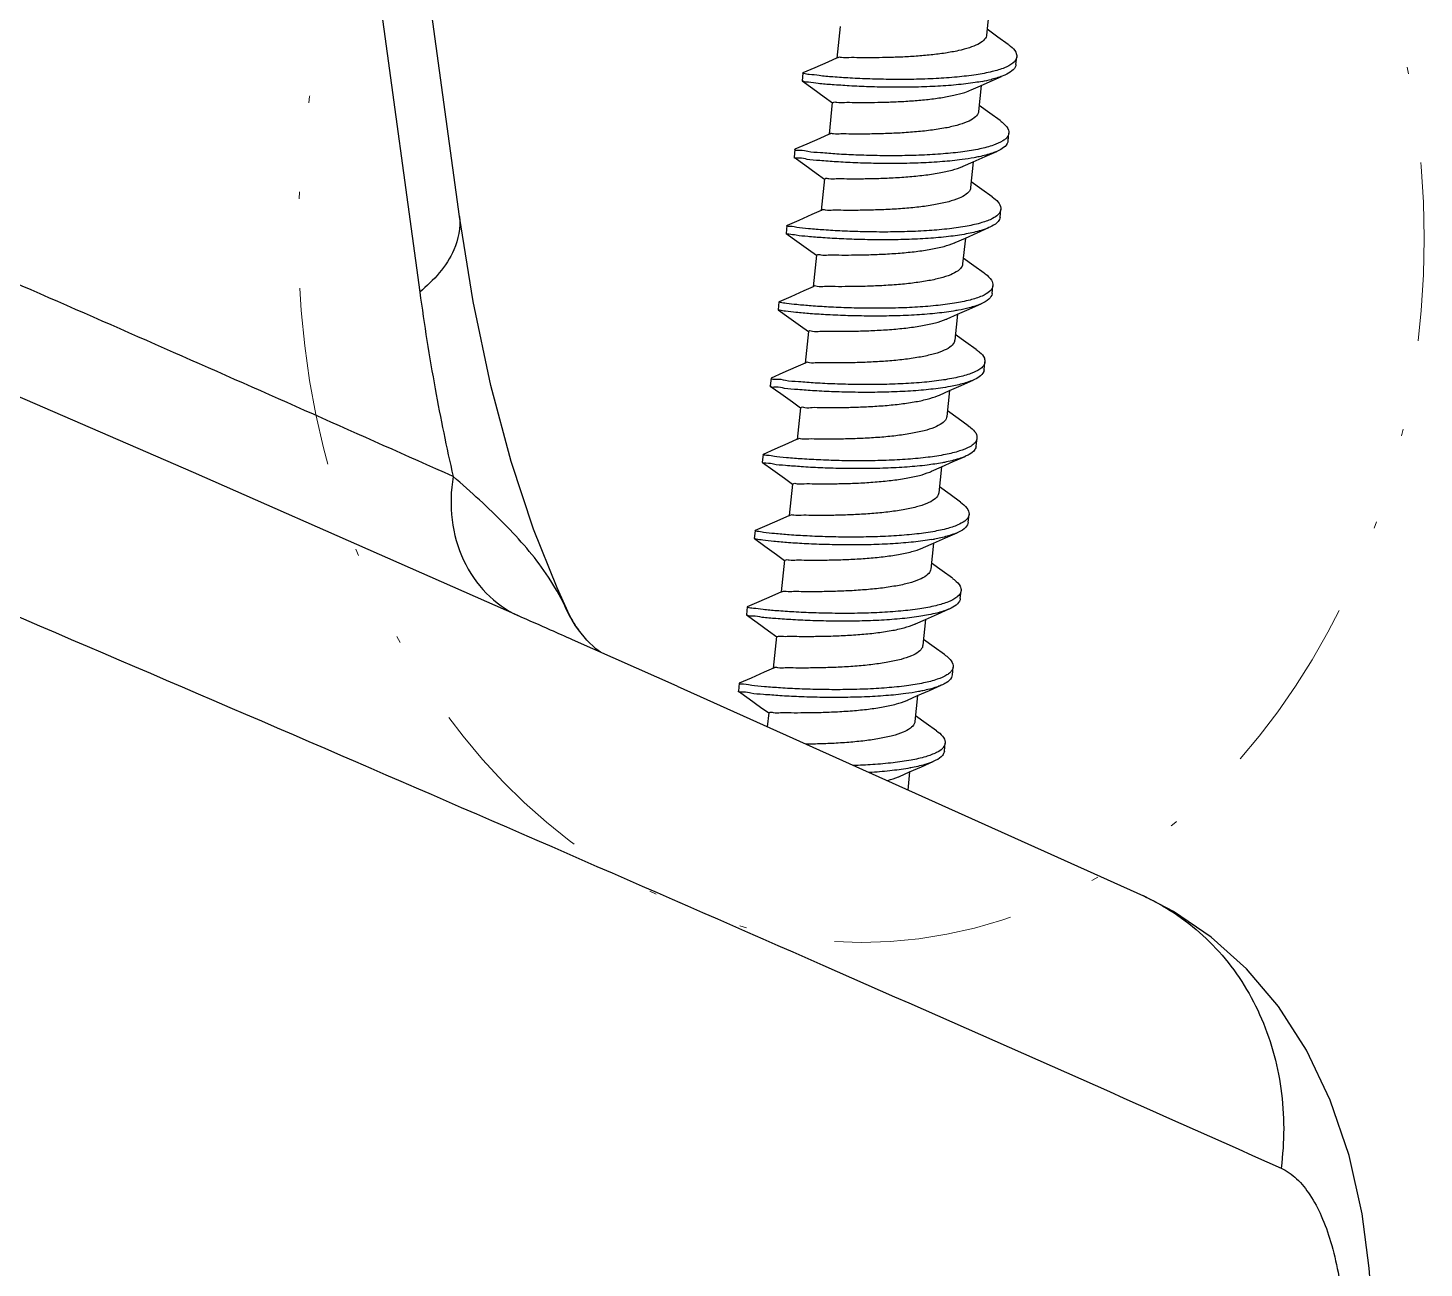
# Model space of a CAD drawing. Header units: millimetres. Extents: x -2947 to 97, y -3022 to 322.
# Drawn here: x -1240.65 to -1220.81, y -2003.45 to -1985.83 of the extents above; entities that cross this region are included whole.
import ezdxf

# ---------------------------------------------------------------- set-up
doc = ezdxf.new("R2010")
doc.units = ezdxf.units.MM
doc.linetypes.add('DIVIDE', pattern=[31.75, 12.7, -6.35, 0, -6.35, 0, -6.35])
doc.layers.get('0').update_dxf_attribs({"linetype": 'CONTINUOUS'})
doc.layers.add('hatch', color=56, linetype='CONTINUOUS', lineweight=9)

msp = doc.modelspace()

# ---------------------------------------------------------------- linework, layer by layer
at = {"color": 7}
for p, q in [((-1234.519748899541, -1988.504144449118), (-1238.135472397541, -1962.154157787718)), ((-1238.698719797341, -1963.247719406518), (-1235.085843652641, -1989.580407286118)), ((-1226.993111214841, -1985.560475658518), (-1227.031499593441, -1985.928337209818)), ((-1229.109894241841, -1985.804717872418), (-1229.156806603341, -1986.254261581318)), ((-1226.871246841541, -1985.955807102118), (-1227.022976250541, -1985.846661185818)), ((-1226.725062929241, -1986.060337168218), (-1226.871246841541, -1985.955807102118)), ((-1229.155341078641, -1986.252889448718), (-1229.289109500341, -1986.312512278618)), ((-1226.612851472341, -1986.348533657618), (-1226.601286265141, -1986.237708579018)), ((-1229.641624389041, -1986.468144415118), (-1229.653189596341, -1986.578969493618)), ((-1229.641624389041, -1986.468144415118), (-1229.640355019941, -1986.466973486718)), ((-1229.473919503541, -1986.394079451018), (-1229.640355019941, -1986.466973486718)), ((-1229.289109500341, -1986.312512278618), (-1229.473919503541, -1986.394079451018)), ((-1229.652189428341, -1986.580377200418), (-1229.653189596341, -1986.578969493618)), ((-1229.652189428341, -1986.580377200418), (-1229.501736874841, -1986.687965191218)), ((-1227.249590302141, -1986.707955763918), (-1227.150494353541, -1986.663734925318)), ((-1227.150494353541, -1986.663734925318), (-1226.948302500641, -1986.574384084918)), ((-1227.106196711641, -1986.644131906218), (-1227.144581619541, -1987.011960200318)), ((-1226.948281024141, -1986.574374643418), (-1226.821137248741, -1986.518624505218)), ((-1226.770601656841, -1986.496536897118), (-1226.786774167541, -1986.503373570418)), ((-1229.501736874841, -1986.687965191218), (-1229.337728220741, -1986.805960893618)), ((-1229.337728220741, -1986.805960893618), (-1229.221825488541, -1986.889986098618)), ((-1229.222976268041, -1986.888340862818), (-1229.269888629541, -1987.337884571818)), ((-1226.984328867641, -1987.039430092618), (-1227.136058276741, -1986.930284176218)), ((-1226.838144955441, -1987.143960158718), (-1226.984328867641, -1987.039430092618)), ((-1229.402191526441, -1987.396135269118), (-1229.587001529641, -1987.477702441418)), ((-1229.268423104741, -1987.336512439218), (-1229.402191526441, -1987.396135269118)), ((-1226.725933498541, -1987.432156648018), (-1226.714368291241, -1987.321331569518)), ((-1229.754706415241, -1987.551767405518), (-1229.766271622441, -1987.662592484118)), ((-1229.765271454541, -1987.664000190818), (-1229.766271622441, -1987.662592484118)), ((-1229.765271454541, -1987.664000190818), (-1229.614818901041, -1987.771588181718)), ((-1229.754706415241, -1987.551767405518), (-1229.753437046041, -1987.550596477218)), ((-1229.587001529641, -1987.477702441418), (-1229.753437046041, -1987.550596477218)), ((-1227.219275267141, -1987.727721639418), (-1227.051234549941, -1987.653545964518)), ((-1227.051234549941, -1987.653545964518), (-1226.883664763941, -1987.580151625118)), ((-1229.614818901041, -1987.771588181718), (-1229.450810246941, -1987.889583884118)), ((-1227.362687609541, -1987.791585601018), (-1227.219275267141, -1987.727721639418)), ((-1227.219275267141, -1987.727721639418), (-1227.257663645741, -1988.095583190718)), ((-1229.450810246941, -1987.889583884118), (-1229.334907514741, -1987.973609089118)), ((-1229.336058294141, -1987.971963853318), (-1229.382970655641, -1988.421507562218)), ((-1227.097410893841, -1988.123053083018), (-1227.249140302841, -1988.013907166718)), ((-1226.951226981541, -1988.227583149118), (-1227.097410893841, -1988.123053083018)), ((-1229.381505130941, -1988.420135429618), (-1229.515273552641, -1988.479758259518)), ((-1226.839015524641, -1988.515779638518), (-1226.827450317441, -1988.404954559918)), ((-1234.325804678941, -1989.714303426518), (-1234.519746313741, -1988.504154379518)), ((-1229.867788441441, -1988.635390396018), (-1229.879353648641, -1988.746215474518)), ((-1229.867788441441, -1988.635390396018), (-1229.866519072241, -1988.634219467618)), ((-1229.700083555841, -1988.561325431918), (-1229.866519072241, -1988.634219467618)), ((-1229.515273552641, -1988.479758259518), (-1229.700083555841, -1988.561325431918)), ((-1229.878353480641, -1988.747623181318), (-1229.879353648641, -1988.746215474518)), ((-1229.878353480641, -1988.747623181318), (-1229.727900927141, -1988.855211172118)), ((-1229.727900927141, -1988.855211172118), (-1229.563892273041, -1988.973206874518)), ((-1227.475769635741, -1988.875208591418), (-1227.332357293341, -1988.811344629818)), ((-1227.332357293341, -1988.811344629818), (-1227.370745671841, -1989.179206181118)), ((-1227.332357293341, -1988.811344629818), (-1227.164316576141, -1988.737168954918)), ((-1227.316724753441, -1988.753152110518), (-1227.320248305341, -1988.753802887618)), ((-1227.164316576141, -1988.737168954918), (-1226.996746790041, -1988.663774615518)), ((-1229.563892273041, -1988.973206874518), (-1229.447989540841, -1989.057232079518)), ((-1229.449140320341, -1989.055586843718), (-1229.496052681841, -1989.505130552718)), ((-1238.302912716841, -1992.144183700518), (-1245.351419093941, -1989.082897466718)), ((-1227.210492919941, -1989.206676073518), (-1227.362222329041, -1989.097530157118)), ((-1227.064309007741, -1989.311206139618), (-1227.210492919941, -1989.206676073518)), ((-1229.813165581941, -1989.644948422318), (-1229.979601098441, -1989.717842458118)), ((-1229.628355578741, -1989.563381250018), (-1229.813165581941, -1989.644948422318)), ((-1229.494587157041, -1989.503758420118), (-1229.628355578741, -1989.563381250018)), ((-1226.952097550841, -1989.599402628918), (-1226.940532343641, -1989.488577550318)), ((-1234.075117535841, -1990.904496913718), (-1234.325804678941, -1989.714303426518)), ((-1229.980870467541, -1989.719013386418), (-1229.992435674741, -1989.829838465018)), ((-1229.991435506841, -1989.831246171718), (-1229.992435674741, -1989.829838465018)), ((-1229.991435506841, -1989.831246171718), (-1229.840982953341, -1989.938834162618)), ((-1229.980870467541, -1989.719013386418), (-1229.979601098441, -1989.717842458118)), ((-1227.445439319441, -1989.894967620318), (-1227.277398602241, -1989.820791945418)), ((-1227.277398602241, -1989.820791945418), (-1227.109828816241, -1989.747397606018)), ((-1229.840982953341, -1989.938834162618), (-1229.676974299241, -1990.056829865018)), ((-1227.588851661841, -1989.958831581818), (-1227.445439319441, -1989.894967620318)), ((-1227.445439319441, -1989.894967620318), (-1227.483827698041, -1990.262829171618)), ((-1229.676974299241, -1990.056829865018), (-1229.561071567041, -1990.140855070018)), ((-1229.562222346441, -1990.139209834218), (-1229.609134707941, -1990.588753543118)), ((-1227.323574946141, -1990.290299063918), (-1227.475304355141, -1990.181153147618)), ((-1227.177391033841, -1990.394829130018), (-1227.323574946141, -1990.290299063918)), ((-1229.741437604941, -1990.647004240418), (-1229.926247608141, -1990.728571412718)), ((-1229.607669183241, -1990.587381410518), (-1229.741437604941, -1990.647004240418)), ((-1229.601415029841, -1990.585910612118), (-1229.602614468541, -1990.588942561718)), ((-1227.065179576941, -1990.683025619418), (-1227.053614369741, -1990.572200540818)), ((-1230.093952493741, -1990.802636376818), (-1230.105517700941, -1990.913461455418)), ((-1230.093952493741, -1990.802636376818), (-1230.092683124541, -1990.801465448518)), ((-1229.926247608141, -1990.728571412718), (-1230.092683124541, -1990.801465448518)), ((-1227.390480628441, -1990.904414935818), (-1227.222910842441, -1990.831020596418)), ((-1233.786573199441, -1991.984696379318), (-1234.075117535841, -1990.904496913718)), ((-1230.104517533041, -1990.914869162218), (-1230.105517700941, -1990.913461455418)), ((-1230.104517533041, -1990.914869162218), (-1229.954064979441, -1991.022457153018)), ((-1229.954064979441, -1991.022457153018), (-1229.790056325341, -1991.140452855418)), ((-1227.701933688041, -1991.042454572318), (-1227.558521345641, -1990.978590610718)), ((-1227.558521345641, -1990.978590610718), (-1227.596909724141, -1991.346452162018)), ((-1227.558521345641, -1990.978590610718), (-1227.390480628441, -1990.904414935818)), ((-1229.790056325341, -1991.140452855418), (-1229.674153593141, -1991.224478060418)), ((-1229.675304372641, -1991.222832824618), (-1229.722216734141, -1991.672376533618)), ((-1227.436656972341, -1991.373922054418), (-1227.588386381341, -1991.264776138018)), ((-1227.290473060041, -1991.478452120518), (-1227.436656972341, -1991.373922054418)), ((-1230.039329634241, -1991.812194403218), (-1230.205765150741, -1991.885088438918)), ((-1229.854519631041, -1991.730627230818), (-1230.039329634241, -1991.812194403218)), ((-1229.720751209341, -1991.671004401018), (-1229.854519631041, -1991.730627230818)), ((-1227.178261603141, -1991.766648609818), (-1227.166696395941, -1991.655823531218)), ((-1233.469496344241, -1992.946419571418), (-1233.786573199441, -1991.984696379318)), ((-1230.207034519841, -1991.886259367318), (-1230.218599727041, -1991.997084445918)), ((-1230.217599559141, -1991.998492152618), (-1230.218599727041, -1991.997084445918)), ((-1230.217599559141, -1991.998492152618), (-1230.067147005641, -1992.106080143518)), ((-1230.207034519841, -1991.886259367318), (-1230.205765150741, -1991.885088438918)), ((-1227.671603371741, -1992.062213601118), (-1227.503562654541, -1991.988037926318)), ((-1227.503562654541, -1991.988037926318), (-1227.335992868541, -1991.914643586918)), ((-1235.378409031441, -1993.429409681318), (-1238.302912716841, -1992.144183700518)), ((-1230.067147005641, -1992.106080143518), (-1229.903138351541, -1992.224075845918)), ((-1229.903138351541, -1992.224075845918), (-1229.787235619341, -1992.308101050918)), ((-1227.815015714141, -1992.126077562718), (-1227.671603371741, -1992.062213601118)), ((-1227.671603371741, -1992.062213601118), (-1227.709991750341, -1992.430075152518)), ((-1229.788386398841, -1992.306455815118), (-1229.835298760341, -1992.755999524018)), ((-1227.549738998441, -1992.457545044818), (-1227.701468407441, -1992.348399128518)), ((-1227.403555086141, -1992.562075110918), (-1227.549738998441, -1992.457545044818)), ((-1229.967601657241, -1992.814250221318), (-1230.152411660441, -1992.895817393618)), ((-1229.833833235541, -1992.754627391418), (-1229.967601657241, -1992.814250221318)), ((-1227.291343629241, -1992.850271600218), (-1227.279778422041, -1992.739446521718)), ((-1233.134701832141, -1993.782718902318), (-1233.469496344241, -1992.946419571418)), ((-1230.320116546041, -1992.969882357718), (-1230.331681753241, -1993.080707436318)), ((-1230.320116546041, -1992.969882357718), (-1230.318847176841, -1992.968711429418)), ((-1230.152411660441, -1992.895817393618), (-1230.318847176841, -1992.968711429418)), ((-1227.616644680741, -1993.071660916718), (-1227.449074894741, -1992.998266577318)), ((-1230.330681585341, -1993.082115143018), (-1230.331681753241, -1993.080707436318)), ((-1230.330681585341, -1993.082115143018), (-1230.180229031841, -1993.189703133918)), ((-1230.180229031841, -1993.189703133918), (-1230.016220377641, -1993.307698836318)), ((-1227.928097740341, -1993.209700553218), (-1227.784685397941, -1993.145836591618)), ((-1227.784685397941, -1993.145836591618), (-1227.823073776541, -1993.513698142918)), ((-1227.784685397941, -1993.145836591618), (-1227.616644680741, -1993.071660916718)), ((-1230.016220377641, -1993.307698836318), (-1229.900317645441, -1993.391724041318)), ((-1229.901468424941, -1993.390078805518), (-1229.948380786441, -1993.839622514518)), ((-1233.691542624341, -1994.175520989018), (-1235.378409031441, -1993.429409681318)), ((-1227.662821024641, -1993.541168035318), (-1227.814550433641, -1993.432022118918)), ((-1227.516637112341, -1993.645698101418), (-1227.662821024641, -1993.541168035318)), ((-1232.956057974941, -1994.169608705518), (-1233.134701832141, -1993.782718902318)), ((-1232.956314400941, -1994.169079731318), (-1233.050748021141, -1993.982303102318)), ((-1230.265493686541, -1993.979440384118), (-1230.431929203041, -1994.052334419818)), ((-1230.080683683441, -1993.897873211718), (-1230.265493686541, -1993.979440384118)), ((-1229.946915261741, -1993.838250381918), (-1230.080683683441, -1993.897873211718)), ((-1227.404425655441, -1993.933894590718), (-1227.392860448241, -1993.823069512118)), ((-1232.924736540141, -1994.230720425618), (-1232.956072482041, -1994.169577604418)), ((-1230.433198572141, -1994.053505348218), (-1230.444763779341, -1994.164330426718)), ((-1230.443763611441, -1994.165738133518), (-1230.444763779341, -1994.164330426718)), ((-1230.443763611441, -1994.165738133518), (-1230.293311057941, -1994.273326124318)), ((-1230.433198572141, -1994.053505348218), (-1230.431929203041, -1994.052334419818)), ((-1227.897767424141, -1994.229459582018), (-1227.729726706941, -1994.155283907218)), ((-1227.729726706941, -1994.155283907218), (-1227.562156920841, -1994.081889567718)), ((-1232.871039853341, -1994.321994886418), (-1232.924736540141, -1994.230720425618)), ((-1232.832310973041, -1994.379442552318), (-1232.871039853341, -1994.321994886418)), ((-1232.832355764841, -1994.379474477818), (-1232.831935144641, -1994.380065143218)), ((-1232.713116247441, -1994.525581277018), (-1232.831935144641, -1994.380065143218)), ((-1230.293311057941, -1994.273326124318), (-1230.129302403841, -1994.391321826718)), ((-1230.129302403841, -1994.391321826718), (-1230.013399671641, -1994.475347031718)), ((-1228.041179766541, -1994.293323543618), (-1227.897767424141, -1994.229459582018)), ((-1227.897767424141, -1994.229459582018), (-1227.936155802641, -1994.597321133418)), ((-1231.429356988741, -1995.179803954918), (-1232.913884930441, -1994.519736485718)), ((-1232.582538679841, -1994.648231137918), (-1232.713116247441, -1994.525581277018)), ((-1230.014550451141, -1994.473701795918), (-1230.061462812641, -1994.923245504918)), ((-1227.775903050741, -1994.624791025718), (-1227.927632459741, -1994.515645109418)), ((-1232.518394613141, -1994.695579813018), (-1232.582538679841, -1994.648231137918)), ((-1227.629719138441, -1994.729321091818), (-1227.775903050741, -1994.624791025718)), ((-1230.193765709541, -1994.981496202218), (-1230.378575712741, -1995.063063374518)), ((-1230.059997287841, -1994.921873372318), (-1230.193765709541, -1994.981496202218)), ((-1227.517507681541, -1995.017517581118), (-1227.505942474341, -1994.906692502618)), ((-1231.429356988741, -1995.179803954918), (-1224.801943906441, -1998.158443155618)), ((-1230.546280598341, -1995.137128338618), (-1230.557845805541, -1995.247953417218)), ((-1230.546280598341, -1995.137128338618), (-1230.545011229141, -1995.135957410318)), ((-1230.378575712741, -1995.063063374518), (-1230.545011229141, -1995.135957410318)), ((-1227.842808733041, -1995.238906897618), (-1227.675238947041, -1995.165512558218)), ((-1230.556845637641, -1995.249361123918), (-1230.557845805541, -1995.247953417218)), ((-1230.556845637641, -1995.249361123918), (-1230.406393084141, -1995.356949114818)), ((-1230.406393084141, -1995.356949114818), (-1230.242384430041, -1995.474944817218)), ((-1228.154261792641, -1995.376946534118), (-1228.010849450241, -1995.313082572518)), ((-1228.010849450241, -1995.313082572518), (-1228.049237828841, -1995.680944123818)), ((-1228.010849450241, -1995.313082572518), (-1227.842808733041, -1995.238906897618)), ((-1230.242384430041, -1995.474944817218), (-1230.126481697741, -1995.558970022218)), ((-1230.127632477241, -1995.557324786418), (-1230.148318219541, -1995.755548560018)), ((-1227.888985076941, -1995.708414016218), (-1228.040714485941, -1995.599268099818)), ((-1227.742801164641, -1995.812944082318), (-1227.888985076941, -1995.708414016218)), ((-1227.630589707741, -1996.101140571618), (-1227.619024500541, -1995.990315493018)), ((-1228.267343818841, -1996.460569524518), (-1228.123931476441, -1996.396705562918)), ((-1228.123931476441, -1996.396705562918), (-1228.150713079341, -1996.653343701218)), ((-1228.123931476441, -1996.396705562918), (-1227.955890759241, -1996.322529888018)), ((-1227.955890759241, -1996.322529888018), (-1227.788320973141, -1996.249135548618)), ((-1224.374677013341, -1998.379663567718), (-1224.801943906441, -1998.158443155618)), ((-1223.838054963341, -1998.744429379018), (-1224.374677013341, -1998.379663567718)), ((-1223.337720161641, -1999.194635230118), (-1223.838054963341, -1998.744429379018)), ((-1222.883337347941, -1999.730529099218), (-1223.337720161641, -1999.194635230118)), ((-1222.484235792941, -2000.351177958218), (-1222.883337347941, -1999.730529099218)), ((-1222.146995355741, -2001.058066975418), (-1222.484235792941, -2000.351177958218)), ((-1221.880360206541, -2001.844278001818), (-1222.146995355741, -2001.058066975418)), ((-1221.694103556941, -2002.676030389518), (-1221.880360206541, -2001.844278001818)), ((-1221.593365442241, -2003.444795008418), (-1221.694103556941, -2002.676030389518)), ((-1221.593365174141, -2003.444672785018), (-1221.593354167341, -2003.444793977318)), ((-1221.388696428841, -2006.090311360118), (-1221.593365174141, -2003.444672785018))]:
    msp.add_line(p, q, dxfattribs=at)
for centre, radius, start, end in [((-1226.835427410441, -1986.110801709518), 0.2798922919, 309.2783124381077, 311.2216158051224), ((-1227.525583629241, -1984.240333724218), 2.3855910048, 280.446392931407, 283.6251978118058), ((-1227.440440661841, -1984.602789636618), 2.0132801464, 283.7002366934048, 283.9834076176005), ((-1229.477081365341, -1989.501908022618), 0.0132532221, 183.0188117350779, 186.0450496534886), ((-1228.338182770841, -1990.002041904318), 3.1377148818, 279.7405570829018, 280.4145012889996), ((-1231.252073354641, -1993.248894302718), 1.9424929537, 202.1831620991994, 205.3253983058903), ((-1227.631780556741, -1993.689820137718), 0.2878171148, 308.6587607660799, 311.2037945688813), ((-1231.231779708341, -1993.239334801118), 1.9649253983, 205.3242315072016, 208.3457919084961), ((-1231.219347678041, -1993.232611021518), 1.9790592005, 208.3462250341961, 215.4131738250991), ((-1228.680084780641, -1993.247804833618), 3.1431652429, 280.3357691591976, 280.451650536698)]:
    msp.add_arc(centre, radius, start, end, dxfattribs=at)
for points, start_tangent, end_tangent in [([(-1286.501263897941, -1999.364202060618), (-1274.295038537041, -1991.018124738218), (-1262.352399980241, -1982.331864683518), (-1250.466208694441, -1973.091143433518), (-1238.698719797341, -1963.247719406518)], (0.8331824244851396, 0.5529982346527561), (0.7545293355913171, 0.6562663192120449)), ([(-1227.154633052641, -1986.060100384718), (-1227.273655937341, -1986.108169497318), (-1227.430110092541, -1986.149910416518), (-1227.616463204741, -1986.184088671118), (-1227.820667197941, -1986.210149419518), (-1228.031639765641, -1986.228689716818), (-1228.248677007041, -1986.241203208118), (-1228.461211690141, -1986.248355295718), (-1228.655881534241, -1986.251233356818)], (-0.8899938864343306, -0.4559724576216371), (-0.9999770392072941, -0.006776507818486418)), ([(-1227.031676441741, -1985.928274171618), (-1227.033136549841, -1985.938621743818), (-1227.071455954941, -1986.002985374318), (-1227.154633052641, -1986.060100384718)], (-0.08310331589118103, -0.996540936885129), (-0.8899938865796505, -0.4559724573379935)), ([(-1226.725250651141, -1986.060600968018), (-1226.691397869541, -1986.086060018518), (-1226.615556377041, -1986.172404912018), (-1226.601859255841, -1986.237670037918)], (0.8147641972276807, -0.5797924653838932), (-0.06711137382529518, -0.997745490344748)), ([(-1229.147081030941, -1986.251157543118), (-1229.151659968341, -1986.255739309118)], (-0.776560189168827, -0.6300430720181563), (-0.6121689759649578, -0.7907269723906064)), ([(-1228.655881534241, -1986.251233356818), (-1228.839021552241, -1986.251275079218), (-1228.986117999741, -1986.249986872818), (-1229.090645797141, -1986.249307767918), (-1229.147081030941, -1986.251157543118)], (-0.9999770392074396, -0.006776507796989606), (-0.7765601899728332, -0.6300430710271775)), ([(-1226.601859255841, -1986.237670037918), (-1226.604281120041, -1986.253528135018), (-1226.650985870241, -1986.321327274218)], (-0.0671113732120549, -0.9977454903859964), (-0.7519113484352595, -0.6592642293453133)), ([(-1226.775208960341, -1986.392548491818), (-1226.952045836841, -1986.447963142918), (-1227.180272191741, -1986.492243063418), (-1227.449887745141, -1986.525040417018), (-1227.749047891941, -1986.546519036018), (-1228.064591504441, -1986.557347122318), (-1228.382627398641, -1986.558667470718), (-1228.689153333241, -1986.552046546318), (-1228.970679956841, -1986.539404681418), (-1229.214831900841, -1986.522930504518), (-1229.410899232541, -1986.504983414418), (-1229.550314695241, -1986.487988443318), (-1229.627035470041, -1986.474328196718), (-1229.637812447041, -1986.466236682918), (-1229.638197199441, -1986.465735265818)], (-0.925444410007515, -0.3788834174067831), (-0.575081957796454, 0.8180958023465208)), ([(-1226.658230983241, -1986.327460707218), (-1226.775208960341, -1986.392548491818)], (-0.7738433640773797, -0.6333770187442894), (-0.925444410085766, -0.3788834172156505)), ([(-1226.613419698841, -1986.348495442118), (-1226.615820394541, -1986.364259008718), (-1226.669744120141, -1986.438243572018), (-1226.770579665541, -1986.496588037418)], (-0.06710244340204571, -0.9977460909918291), (-0.918663292928639, -0.3950414588692046)), ([(-1227.093039019941, -1986.586383511218), (-1227.191837398941, -1986.603068142018), (-1227.461452952341, -1986.635865495518), (-1227.760613099141, -1986.657344114618), (-1228.076156711641, -1986.668172200918), (-1228.394192605841, -1986.669492549318), (-1228.700718540441, -1986.662871624918), (-1228.982245164041, -1986.650229759918), (-1229.226397108141, -1986.633755583118), (-1229.422464439741, -1986.615808493018), (-1229.561879902441, -1986.598813521918), (-1229.638600677241, -1986.585153275318), (-1229.649018685841, -1986.577472712818)], (-0.9831796722669632, -0.1826409922252585), (-0.6754685135263221, 0.7373888304243161)), ([(-1226.786774167541, -1986.503373570418), (-1226.953949843641, -1986.556407724118)], (-0.9254444100211057, -0.3788834173735868), (-0.9703588836226857, -0.2416684443085924)), ([(-1229.218684646941, -1986.891033250218), (-1229.213250695641, -1986.885236824618), (-1229.156815461841, -1986.883387049418), (-1229.052287664341, -1986.884066154318), (-1228.905191216941, -1986.885354360718), (-1228.722051198841, -1986.885312638318)], (0.5318851026460725, 0.8468165312410811), (0.9999770392073409, 0.006776507811568797)), ([(-1228.722051198841, -1986.885312638318), (-1228.527381354841, -1986.882434577218), (-1228.314846671741, -1986.875282489618), (-1228.097809430341, -1986.862768998318), (-1227.886836862641, -1986.844228701018), (-1227.682632869441, -1986.818167952618), (-1227.496279757141, -1986.783989698018), (-1227.339825601941, -1986.742248778718), (-1227.249576091241, -1986.707987362718)], (0.9999770392070404, 0.00677650785592236), (0.9120137509083973, 0.4101596252119361)), ([(-1234.611231820541, -1992.200124576818), (-1238.587559383341, -1990.435674734618), (-1242.632164132541, -1988.667027254918), (-1246.745097305541, -1986.893874493818)], (-0.9129165169434078, 0.4081463378396487), (-0.9192933773886027, 0.393572974541515)), ([(-1227.145438792041, -1987.011881354418), (-1227.151868063241, -1987.040201144718), (-1227.205405505741, -1987.104860967518), (-1227.306505241741, -1987.161888194518), (-1227.452758288841, -1987.211420607918), (-1227.639796436941, -1987.252805163118), (-1227.854339192241, -1987.284748872718), (-1228.081841879741, -1987.307522975418), (-1228.320425502541, -1987.322882560818), (-1228.555334167941, -1987.331520599518), (-1228.768963560341, -1987.334856347318)], (-0.09042929597142696, -0.9959028780107586), (-0.9999770392071006, -0.006776507847025143)), ([(-1226.838193268441, -1987.144027470118), (-1226.778905362741, -1987.192314547318), (-1226.719243185141, -1987.278247698018), (-1226.715933416241, -1987.321177577718)], (0.8123987585173121, -0.5831022698974253), (-0.09791662038602414, -0.9951946218967319)), ([(-1226.757840250441, -1987.400549782818), (-1226.798317682241, -1987.430547318818), (-1226.933869972941, -1987.493377836918), (-1227.126540330641, -1987.545623094818), (-1227.367912869641, -1987.586580316318), (-1227.647401508841, -1987.616049726018), (-1227.952721693541, -1987.634343451418), (-1228.270437801041, -1987.642271614718), (-1228.586561840041, -1987.641106233118), (-1228.887176762441, -1987.632524537018), (-1229.159056614741, -1987.618534231718), (-1229.390255893741, -1987.601384033218), (-1229.570641844241, -1987.583463463818), (-1229.692345980441, -1987.567196374318), (-1229.750480987241, -1987.555343615618)], (-0.7381600473834073, -0.6746256328119513), (0.6460315020876906, 0.7633107481952041)), ([(-1229.260675276141, -1987.334842595118), (-1229.264521994641, -1987.339209045718)], (-0.7338788112826288, -0.6792804209973932), (-0.5686165591397401, -0.8226027040267265)), ([(-1228.768963560341, -1987.334856347318), (-1228.951972855741, -1987.334898811518), (-1229.099871266341, -1987.333602938118), (-1229.204937721141, -1987.332935172518), (-1229.260675276141, -1987.334842595118)], (-0.9999770392069233, -0.006776507873189347), (-0.7338788054156621, -0.6792804273359279)), ([(-1226.727498623541, -1987.432002656318), (-1226.737319339641, -1987.469131080618), (-1226.809882889541, -1987.541372397418), (-1226.883659853341, -1987.580162812918)], (-0.09791662046933479, -0.995194621888535), (-0.915677629035204, -0.4019135226444456)), ([(-1226.715933416241, -1987.321177577718), (-1226.725754132441, -1987.358306002018), (-1226.757840250441, -1987.400549782818)], (-0.09791662005637533, -0.9951946219291659), (-0.7381600473324774, -0.6746256328676777)), ([(-1227.206637015741, -1987.670098761618), (-1227.379478076841, -1987.697405394918), (-1227.658966716041, -1987.726874804518), (-1227.964286900741, -1987.745168529918), (-1228.282003008241, -1987.753096693318), (-1228.598127047241, -1987.751931311718), (-1228.898741969641, -1987.743349615518), (-1229.170621821941, -1987.729359310318), (-1229.401821100941, -1987.712209111718), (-1229.582207051441, -1987.694288542418), (-1229.703911187741, -1987.678021452818), (-1229.762238446941, -1987.666403292418)], (-0.9831563973207214, -0.1827662397909965), (0.6210159386692105, 0.7837979356433642)), ([(-1226.883659853341, -1987.580162812918), (-1226.945435180141, -1987.604202915418), (-1227.138105537841, -1987.656448173418), (-1227.206637015741, -1987.670098761618)], (-0.9156776290284417, -0.4019135226598521), (-0.9831563973271772, -0.1827662397562682)), ([(-1228.835133225041, -1987.968935628718), (-1228.621503832541, -1987.965599881018), (-1228.386595167141, -1987.956961842318), (-1228.148011544341, -1987.941602256918), (-1227.920508856941, -1987.918828154218), (-1227.705966101541, -1987.886884444618), (-1227.518927953541, -1987.845499889418), (-1227.372674906441, -1987.795967476018), (-1227.362675599441, -1987.791612634818)], (0.999977039206987, 0.006776507863778447), (0.913872828927148, 0.4060005573255925)), ([(-1229.331481034041, -1987.974542596918), (-1229.326844940741, -1987.968921876618), (-1229.271107385841, -1987.967014454018), (-1229.166040930941, -1987.967682219618), (-1229.018142520341, -1987.968978093018), (-1228.835133225041, -1987.968935628718)], (0.490631333751385, 0.8713672557201912), (0.9999770392076258, 0.006776507769517231)), ([(-1227.258532762441, -1988.095510798518), (-1227.265517574841, -1988.125160703918), (-1227.319789047741, -1988.189494459818), (-1227.422426334441, -1988.246724298818), (-1227.569412261741, -1988.296010527618), (-1227.755301494541, -1988.336865011518), (-1227.966396796541, -1988.368246938918), (-1228.193553549841, -1988.391035083518), (-1228.432561375541, -1988.406458783218), (-1228.667970092641, -1988.415132418718), (-1228.882045586541, -1988.418479337718)], (-0.09358326584334602, -0.9956114565201094), (-0.9999770392072956, -0.006776507818241054)), ([(-1226.951105474641, -1988.227409791918), (-1226.867945315641, -1988.301383188218), (-1226.827346004541, -1988.385826862218), (-1226.828211836041, -1988.404845437318)], (0.8188835957630073, -0.5739596297565255), (-0.1418471399427403, -0.9898885739769222)), ([(-1229.374598095641, -1988.418574048618), (-1229.377200218741, -1988.422443778018)], (-0.6344591123341106, -0.7729564248883715), (-0.4725626511138596, -0.8812970786132454)), ([(-1228.882045586541, -1988.418479337718), (-1229.065753677941, -1988.418517825218), (-1229.215553479441, -1988.417199152518), (-1229.320268255241, -1988.416568046018), (-1229.374598095641, -1988.418574048618)], (-0.999977039206556, -0.006776507927397018), (-0.6344591133591925, -0.7729564240469624)), ([(-1226.828211836041, -1988.404845437318), (-1226.853190969741, -1988.463800378118), (-1226.865978190341, -1988.479208202418)], (-0.1418471402470236, -0.9898885739333196), (-0.685309113859945, -0.7282523041230264)), ([(-1234.522285506341, -1988.504436885318), (-1234.600146076041, -1988.979730964418), (-1235.085845714841, -1989.580407099618)], (0.1105758463187357, -0.993867688483178), (-0.7582845621427052, -0.6519237093525942)), ([(-1226.865978190341, -1988.479208202418), (-1226.944498154941, -1988.533454494618), (-1227.097368471941, -1988.593310687118), (-1227.305159546241, -1988.642327031918), (-1227.558781704841, -1988.679944634818), (-1227.847103017341, -1988.706112535518), (-1228.157445339941, -1988.721289978718), (-1228.476149261041, -1988.726425949718), (-1228.789182771641, -1988.722916887318), (-1229.082766539441, -1988.712544457618), (-1229.343987922941, -1988.697396162018), (-1229.561376365941, -1988.679772317018), (-1229.725414531541, -1988.662083551018), (-1229.828962400141, -1988.646743385418), (-1229.867575431941, -1988.636060686518), (-1229.867389874341, -1988.635881381518)], (-0.6853091142767578, -0.7282523037307921), (0.7763915357752502, 0.630250889072398)), ([(-1226.839777043241, -1988.515670515818), (-1226.864756176941, -1988.574625456718), (-1226.956063362241, -1988.644279573118), (-1226.996882459741, -1988.663463360618)], (-0.1418471400707577, -0.9898885739585779), (-0.9167019850901502, -0.3995716087659109)), ([(-1227.320248305341, -1988.753802887618), (-1227.570346912141, -1988.790769713418), (-1227.858668224541, -1988.816937614118), (-1228.169010547141, -1988.832115057318), (-1228.487714468241, -1988.837251028318), (-1228.800747978941, -1988.833741965918), (-1229.094331746641, -1988.823369536218), (-1229.355553130141, -1988.808221240518), (-1229.572941573141, -1988.790597395518), (-1229.736979738741, -1988.772908629618), (-1229.840527607341, -1988.757568464018), (-1229.878786437341, -1988.748148976118)], (-0.9834718709390184, -0.1810609816379734), (-0.7719668674026103, 0.6356627687953738)), ([(-1226.996882459741, -1988.663463360618), (-1227.108933679141, -1988.704135765618), (-1227.316724753441, -1988.753152110518)], (-0.9167019849886101, -0.3995716089988655), (-0.9832645640771427, -0.1821834159032774)), ([(-1229.444008747841, -1989.057831767818), (-1229.440767760241, -1989.052653330118), (-1229.386437919941, -1989.050647327518), (-1229.281723144041, -1989.051278434018), (-1229.131923342641, -1989.052597106718), (-1228.948215251141, -1989.052558619218)], (0.4010510110800928, 0.9160557223835432), (0.9999770392066476, 0.006776507913878486)), ([(-1228.948215251141, -1989.052558619218), (-1228.734139757241, -1989.049211700218), (-1228.498731040241, -1989.040538064718), (-1228.259723214541, -1989.025114365018), (-1228.032566461141, -1989.002326220418), (-1227.821471159241, -1988.970944293018), (-1227.635581926341, -1988.930089809118), (-1227.488595999041, -1988.880803580318), (-1227.475755005041, -1988.875241510018)], (0.999977039207251, 0.006776507824842723), (0.9138097514399358, 0.4061425096850643)), ([(-1227.371625891241, -1989.179070616318), (-1227.379457535041, -1989.210717239818), (-1227.436015804041, -1989.275509773918), (-1227.540943499641, -1989.332631687518), (-1227.689217603141, -1989.381430225018), (-1227.874112525141, -1989.421512755918), (-1228.084754975141, -1989.452510911218), (-1228.312463696741, -1989.475127690018), (-1228.550580252841, -1989.490324665518), (-1228.783605500841, -1989.498819099818), (-1228.995127612641, -1989.502102328118)], (-0.09749373741988143, -0.9952361383932475), (-0.9999770392072383, -0.006776507826698584)), ([(-1227.064427322041, -1989.311374664218), (-1227.049156746341, -1989.322333792018), (-1226.962445032741, -1989.410084889118), (-1226.940583645041, -1989.488572983718)], (0.8184392221939807, -0.5745931078376348), (-0.08866535506088521, -0.9960614714022058)), ([(-1235.085843652641, -1989.580407286118), (-1234.866698037041, -1990.954905720918), (-1234.611231820541, -1992.200124576818)], (0.1359341523922911, -0.9907178741767958), (0.2230095889362101, -0.974816251014776)), ([(-1226.986171982741, -1989.568590161318), (-1227.095892578741, -1989.635531857118), (-1227.265518361041, -1989.692325480718), (-1227.487660322541, -1989.738065578218), (-1227.752589307041, -1989.772339246518), (-1228.048669545741, -1989.795244533018), (-1228.362877153041, -1989.807386066218), (-1228.681380478241, -1989.809848113118), (-1228.990156451041, -1989.804146264118), (-1229.275615457041, -1989.792159897018), (-1229.525206898741, -1989.776048431218), (-1229.727978456241, -1989.758155102518), (-1229.875064129041, -1989.740902547618), (-1229.960079309641, -1989.726684850218), (-1229.979439257441, -1989.717723706818)], (-0.7232977067268554, -0.6905363331814423), (-0.6694207231904783, 0.7428835005323089)), ([(-1228.995127612641, -1989.502102328118), (-1229.184064033541, -1989.502110206618), (-1229.336359013041, -1989.500743233818), (-1229.439795414441, -1989.500232822218), (-1229.490316195941, -1989.502605988018)], (-0.9999770392075408, -0.006776507782068044), (0.05181633734012127, -0.9986566312725584)), ([(-1226.952148852241, -1989.599398062318), (-1226.952641379741, -1989.603683129518), (-1226.997737189941, -1989.679415239918), (-1227.107457786041, -1989.746356935718), (-1227.109840406741, -1989.747370249018)], (-0.08866535476137541, -0.9960614714288669), (-0.9207682621918148, -0.3901099938994967)), ([(-1226.940583645041, -1989.488572983718), (-1226.941076172541, -1989.492858050918), (-1226.986171982741, -1989.568590161318)], (-0.08866535511007187, -0.9960614713978274), (-0.7232977066748779, -0.6905363332358857)), ([(-1227.432019530441, -1989.837287972318), (-1227.499225529741, -1989.848890656818), (-1227.764154514241, -1989.883164325118), (-1228.060234752941, -1989.906069611618), (-1228.374442360341, -1989.918211144718), (-1228.692945685541, -1989.920673191718), (-1229.001721658241, -1989.914971342718), (-1229.287180664241, -1989.902984975618), (-1229.536772105941, -1989.886873509718), (-1229.739543663441, -1989.868980181018), (-1229.886629336241, -1989.851727626218), (-1229.971644516841, -1989.837509928818), (-1229.990060675641, -1989.829367802218)], (-0.9834291798365207, -0.1812927142663723), (-0.8069454479321899, 0.5906259764533875)), ([(-1227.109840406741, -1989.747370249018), (-1227.277083568241, -1989.803150559318), (-1227.432019530441, -1989.837287972318)], (-0.9207682622418384, -0.3901099937814274), (-0.9834291798134492, -0.1812927143915238)), ([(-1229.061297277341, -1990.136181609618), (-1228.849775165541, -1990.132898381318), (-1228.616749917541, -1990.124403947018), (-1228.378633361441, -1990.109206971518), (-1228.150924639841, -1990.086590192718), (-1227.940282189841, -1990.055592037418), (-1227.755387267841, -1990.015509506518), (-1227.607113164241, -1989.966710969018), (-1227.588833572741, -1989.958872228518)], (0.9999770392073243, 0.006776507814014377), (0.9136116788373295, 0.4065878752398259)), ([(-1229.556314315541, -1990.138251626518), (-1229.556485860641, -1990.136685269518), (-1229.505965079141, -1990.134312103718), (-1229.402528677641, -1990.134822515318), (-1229.250233698241, -1990.136189488118), (-1229.061297277341, -1990.136181609618)], (-0.1589691676132969, 0.9872835477958375), (0.9999770392071855, 0.006776507834484253)), ([(-1227.484778322341, -1990.262618435018), (-1227.493445590041, -1990.296282298818), (-1227.552763701141, -1990.361838860518), (-1227.660116601641, -1990.418757854418), (-1227.808982471241, -1990.466809709118), (-1227.994056218041, -1990.506348228818), (-1228.207597345541, -1990.537303929018), (-1228.435635755841, -1990.559551632518), (-1228.670814320641, -1990.574294571718), (-1228.898206486341, -1990.582479690118), (-1229.108209638841, -1990.585725318618)], (-0.0997030007107626, -0.9950172418854206), (-0.9999770392070099, -0.006776507860416082)), ([(-1227.177550378141, -1990.395051411018), (-1227.130495780941, -1990.431832595118), (-1227.062478815841, -1990.518364994918), (-1227.054870374341, -1990.572107148618)], (0.8127429181615506, -0.582622475517592), (-0.07415187701585071, -0.9972469599527621)), ([(-1229.108209638841, -1990.585725318618), (-1229.293743391641, -1990.585753288718), (-1229.444234591941, -1990.584419302118), (-1229.548106161541, -1990.583822880318), (-1229.601415029841, -1990.585910612118)], (-0.9999770392072111, -0.00677650783070736), (-0.4426668682446655, -0.8966861456264728)), ([(-1227.054870374341, -1990.572107148618), (-1227.060435416441, -1990.599292913618), (-1227.100105195341, -1990.653473933618)], (-0.07415187681661235, -0.9972469599675768), (-0.7508092074647574, -0.6605191397576172)), ([(-1227.100105195341, -1990.653473933618), (-1227.124626246641, -1990.672635460118), (-1227.252360537741, -1990.736749751518), (-1227.438115989941, -1990.790404120818), (-1227.673784849541, -1990.832833001018), (-1227.949035194641, -1990.863771038618), (-1228.251771330841, -1990.883464918518), (-1228.568672782441, -1990.892662371218), (-1228.885787859341, -1990.892578853718), (-1229.189155352241, -1990.884843387818), (-1229.465426651941, -1990.871425970518), (-1229.702460569641, -1990.854549789518), (-1229.889864355641, -1990.836592156818), (-1230.019456805741, -1990.819978574718), (-1230.085632819541, -1990.807074653618), (-1230.085867693541, -1990.802874401418)], (-0.7508092078083979, -0.6605191393670026), (0.02942824003727812, 0.9995668955544238)), ([(-1227.222836386741, -1990.831192514518), (-1227.263925744941, -1990.847574830118), (-1227.449681197141, -1990.901229199418), (-1227.545651216341, -1990.920971945218)], (-0.917637777669127, -0.3974178015570843), (-0.9831658401793693, -0.1827154364151949)), ([(-1227.066435581541, -1990.682932227118), (-1227.072000623641, -1990.710117992218), (-1227.136191453941, -1990.783460538718), (-1227.222836386741, -1990.831192514518)], (-0.07415187705809209, -0.9972469599496212), (-0.9176377775893855, -0.397417801741207)), ([(-1227.545651216341, -1990.920971945218), (-1227.685350056741, -1990.943658079618), (-1227.960600401841, -1990.974596117218), (-1228.263336538141, -1990.994289997118), (-1228.580237989641, -1991.003487449818), (-1228.897353066541, -1991.003403932218), (-1229.200720559541, -1990.995668466418), (-1229.476991859141, -1990.982251049118), (-1229.714025776841, -1990.965374868018), (-1229.901429562841, -1990.947417235418), (-1230.031022012941, -1990.930803653318), (-1230.097198026741, -1990.917899732218), (-1230.097441342741, -1990.914773449118)], (-0.983165840200821, -0.1827154362997653), (-0.01352482728229129, 0.9999085353406002)), ([(-1229.174379303441, -1991.219804600118), (-1228.964376150941, -1991.216558971618), (-1228.736983985241, -1991.208373853118), (-1228.501805420541, -1991.193630914018), (-1228.273767010241, -1991.171383210518), (-1228.060225882641, -1991.140427510318), (-1227.875152135941, -1991.100888990618), (-1227.726286266241, -1991.052837135918), (-1227.701915370441, -1991.042495640218)], (0.9999770392069588, 0.006776507867958978), (0.9132728207689987, 0.4073484440189215)), ([(-1229.669136807041, -1991.224305234818), (-1229.667584694541, -1991.219989893618), (-1229.614275826141, -1991.217902161818), (-1229.510404256641, -1991.218498583618), (-1229.359913056341, -1991.219832570218), (-1229.174379303441, -1991.219804600118)], (0.2339048578414284, 0.9722594908141453), (0.999977039206787, 0.006776507893306326)), ([(-1227.597872228041, -1991.346231328118), (-1227.605948809341, -1991.378675712118), (-1227.664655289041, -1991.444592441018), (-1227.771469795541, -1991.501676312418), (-1227.919634799841, -1991.549797422418), (-1228.107007232041, -1991.589948219018), (-1228.322112235341, -1991.621096983718), (-1228.550084926041, -1991.643281978518), (-1228.783183919241, -1991.657883267618), (-1229.010675499641, -1991.666087532118), (-1229.221291664941, -1991.669348309018)], (-0.09634261289610788, -0.9953482309927268), (-0.999977039207003, -0.006776507861427849)), ([(-1227.290376233941, -1991.478315819518), (-1227.217151240741, -1991.541045657418), (-1227.168100081941, -1991.626170441718), (-1227.168022219141, -1991.655649432118)], (0.8152352644857616, -0.5791299193953203), (-0.1301962588886162, -0.9914882420742105)), ([(-1227.206904402341, -1991.732243591318), (-1227.268462181241, -1991.775899192618), (-1227.413742468541, -1991.837081766318), (-1227.614940922641, -1991.887532043418), (-1227.863261641541, -1991.926627232718), (-1228.147808929541, -1991.954250532118), (-1228.456072815641, -1991.970796332818), (-1228.774486504341, -1991.977152645418), (-1229.089030919641, -1991.974661529618), (-1229.385859402341, -1991.965059291318), (-1229.651914724841, -1991.950399111718), (-1229.875510928041, -1991.932959556718), (-1230.046854053941, -1991.915143042618), (-1230.158478569841, -1991.899368783218), (-1230.205703100541, -1991.888052755218)], (-0.7080684733916908, -0.7061437792608249), (0.8029177765351194, 0.5960897953529318)), ([(-1229.713358564241, -1991.669379326718), (-1229.716264847941, -1991.673506583718)], (-0.6540115189575865, -0.7564845887860444), (-0.4870940751269655, -0.8733495073429687)), ([(-1229.221291664941, -1991.669348309018), (-1229.405950971341, -1991.669381339718), (-1229.555026713041, -1991.668065788818), (-1229.658331593641, -1991.667431540018), (-1229.713358564241, -1991.669379326718)], (-0.9999770392069022, -0.006776507876297887), (-0.6540115128288764, -0.7564845940845619)), ([(-1227.179587426441, -1991.766474510718), (-1227.196969426841, -1991.815910428818), (-1227.280027388541, -1991.886724271218), (-1227.336093017441, -1991.914415874718)], (-0.1301962589231476, -0.9914882420696762), (-0.9153809054245142, -0.4025888696725193)), ([(-1227.168022219141, -1991.655649432118), (-1227.185404219641, -1991.705085350218), (-1227.206904402341, -1991.732243591318)], (-0.1301962590198015, -0.9914882420569842), (-0.7080684733446458, -0.7061437793079981)), ([(-1227.659258456641, -1992.004612757818), (-1227.874826848841, -1992.037452311318), (-1228.159374136841, -1992.065075610718), (-1228.467638022841, -1992.081621411418), (-1228.786051711541, -1992.087977724018), (-1229.100596126841, -1992.085486608218), (-1229.397424609541, -1992.075884369918), (-1229.663479932041, -1992.061224190318), (-1229.887076135241, -1992.043784635218), (-1230.058419261141, -1992.025968121118), (-1230.170043777041, -1992.010193861718), (-1230.217293690841, -1991.998896846818)], (-0.983285842035786, -0.1820685388857047), (0.7977731649182677, 0.6029576911660474)), ([(-1227.336093017441, -1991.914415874718), (-1227.425307675741, -1991.947906844918), (-1227.626506129941, -1991.998357121918), (-1227.659258456641, -1992.004612757818)], (-0.9153809053562417, -0.4025888698277528), (-0.9832858420463265, -0.1820685388287787)), ([(-1234.611229070041, -1992.200125805318), (-1234.625682029341, -1992.816811348218), (-1234.463805792241, -1993.387832269218), (-1234.141729127941, -1993.856294087018), (-1233.691542602941, -1994.175520942418)], (-0.1650792484178618, -0.9862803058673503), (0.906752566664779, -0.4216631153501993)), ([(-1233.050748021141, -1993.982303102318), (-1233.289330291141, -1993.581968303118), (-1233.565866110841, -1993.219155571418), (-1233.884264251341, -1992.872595916618), (-1234.236403991841, -1992.533228081318), (-1234.611231663141, -1992.200123208218)], (-0.4660335134429858, 0.8847670678477958), (-0.7582247568342859, 0.651993265397418)), ([(-1229.287461329641, -1992.303427590518), (-1229.076845164341, -1992.300166813618), (-1228.849353583841, -1992.291962549118), (-1228.616254590641, -1992.277361260018), (-1228.388281899941, -1992.255176265218), (-1228.173176896641, -1992.224027500518), (-1227.985804464441, -1992.183876703918), (-1227.837639460141, -1992.135755593818), (-1227.814995894441, -1992.126122042218)], (0.9999770392073434, 0.006776507811196688), (0.9134220001888619, 0.4070138198771374)), ([(-1229.783092213141, -1992.308876068318), (-1229.779528228941, -1992.303458608218), (-1229.724501258341, -1992.301510821518), (-1229.621196377741, -1992.302145070318), (-1229.472120636041, -1992.303460621218), (-1229.287461329641, -1992.303427590518)], (0.4175020609229799, 0.9086759758709726), (0.9999770392069819, 0.006776507864552275)), ([(-1227.710906435241, -1992.429874159918), (-1227.717815702341, -1992.459583270418), (-1227.774328475941, -1992.525675739318), (-1227.879119345841, -1992.583054703118), (-1228.027855119941, -1992.632137801618), (-1228.217069542141, -1992.673039459518), (-1228.433327658341, -1992.704498344618), (-1228.660874711241, -1992.726724812218), (-1228.893282498241, -1992.741362012318), (-1229.122987345941, -1992.749691440618), (-1229.334373691141, -1992.752971299518)], (-0.09087836429971824, -0.9958619999288093), (-0.99997703920724, -0.00677650782644919)), ([(-1227.403550728741, -1992.562068852218), (-1227.309227031841, -1992.649916394218), (-1227.279341160641, -1992.733449957118), (-1227.279875680141, -1992.739434369318)], (0.8206838381121251, -0.571382566991286), (-0.1239852304308891, -0.9922840634793039)), ([(-1227.317179255841, -1992.811555089818), (-1227.417567895941, -1992.878347226418), (-1227.579860262841, -1992.936504833318), (-1227.795756769741, -1992.983698272318), (-1228.055806561441, -1993.019449878518), (-1228.348591288541, -1993.043791841718), (-1228.661233915041, -1993.057264771218), (-1228.979972526741, -1993.060893606518), (-1229.290773568841, -1993.056141945118), (-1229.579957188741, -1993.044846823918), (-1229.834806818141, -1993.029136860018), (-1230.044135829541, -1993.011337398218), (-1230.198786018741, -1992.993866892418), (-1230.292035699241, -1992.979129138318), (-1230.319770684941, -1992.969630675718)], (-0.675554729157507, -0.7373098452570177), (-0.5883959123375351, 0.8085729715643974)), ([(-1229.825747297341, -1992.752916262318), (-1229.829907277841, -1992.757442973518)], (-0.7493648755814862, -0.6621572949418769), (-0.5827895527761618, -0.81262312124069)), ([(-1229.334373691141, -1992.752971299518), (-1229.518156170341, -1992.753009362018), (-1229.665968095341, -1992.751710810818), (-1229.769569466541, -1992.751047214618), (-1229.825747297341, -1992.752916262318)], (-0.9999770392073074, -0.006776507816520514), (-0.7493648730534479, -0.6621572978028635)), ([(-1227.279875680141, -1992.739434369318), (-1227.315941895141, -1992.810191685318), (-1227.317179255841, -1992.811555089818)], (-0.1239852305018011, -0.9922840634704436), (-0.6755547292304127, -0.7373098451902185)), ([(-1227.449167372241, -1992.998050815518), (-1227.591425470041, -1993.047329911918), (-1227.770984086341, -1993.088065289118)], (-0.9191323444747794, -0.393948896863915), (-0.9834931129671033, -0.1809455629361401)), ([(-1227.291440887341, -1992.850259447918), (-1227.327507102341, -1992.921016763818), (-1227.429133103141, -1992.989172305018), (-1227.449167372241, -1992.998050815518)], (-0.1239852301775147, -0.992284063510963), (-0.919132344365967, -0.3939488971177876)), ([(-1243.421510923141, -1993.071577943118), (-1236.211467969841, -1996.158009268218), (-1229.356792004841, -1999.141798744318), (-1222.845833446941, -2002.025054242918)], (0.9204652802078663, -0.3908243440880492), (0.9130294857254394, -0.4078935623369652)), ([(-1227.807321977041, -1993.094523350818), (-1228.067371768741, -1993.130274957118), (-1228.360156495741, -1993.154616920318), (-1228.672799122241, -1993.168089849818), (-1228.991537734041, -1993.171718685118), (-1229.302338776041, -1993.166967023718), (-1229.591522395941, -1993.155671902518), (-1229.846372025341, -1993.139961938618), (-1230.055701036741, -1993.122162476718), (-1230.210351225941, -1993.104691971018), (-1230.303600906441, -1993.089954216818), (-1230.330222911241, -1993.081369165918)], (-0.9855534584414607, -0.1693646378500427), (-0.8518564309914443, 0.5237753535424504)), ([(-1229.400543355741, -1993.387050581018), (-1229.189156949841, -1993.383770720618), (-1228.959452018141, -1993.375441286818), (-1228.727044271441, -1993.360804085418), (-1228.499501333641, -1993.338578103118), (-1228.283268095841, -1993.307123842918), (-1228.094089014141, -1993.266234128718), (-1227.945381584041, -1993.217172633018), (-1227.928077569941, -1993.209745931318)], (0.9999770392070167, 0.006776507859405716), (0.9137942241159378, 0.4061774439482718)), ([(-1229.896886232841, -1993.392759275218), (-1229.891916962041, -1993.386995543818), (-1229.835739131241, -1993.385126496018), (-1229.732137760041, -1993.385790092318), (-1229.584325835041, -1993.387088643518), (-1229.400543355741, -1993.387050581018)], (0.5060944853938787, 0.8624780413749124), (0.999977039207596, 0.006776507773930258)), ([(-1227.823951659241, -1993.513568669418), (-1227.830472307341, -1993.542207009818), (-1227.885123322841, -1993.607550853218), (-1227.986955844441, -1993.664464452318), (-1228.134019558541, -1993.713908908918), (-1228.322105673741, -1993.755230369818), (-1228.537965378441, -1993.787109475118), (-1228.765388700841, -1993.809667458918), (-1229.001451900241, -1993.824745261818), (-1229.234544656741, -1993.833276491618), (-1229.447455717241, -1993.836594289918)], (-0.09001516969536219, -0.9959403944135989), (-0.9999770392072497, -0.006776507825013606)), ([(-1227.516833910241, -1993.645974777018), (-1227.483125374241, -1993.671294790518), (-1227.406806604041, -1993.758389512518), (-1227.393524325041, -1993.823025813218)], (0.8148847659760492, -0.5796229965936132), (-0.06568163955459322, -0.9978406296726048)), ([(-1227.451986739441, -1993.914570832518), (-1227.571811612041, -1993.979948507718), (-1227.750517939241, -1994.034999314818), (-1227.980312080041, -1994.078895460818), (-1228.251123893141, -1994.111306210218), (-1228.551055467541, -1994.132412622918), (-1228.866911300241, -1994.142899486218), (-1229.184786294541, -1994.143924800318), (-1229.490685379041, -1994.137068176918), (-1229.771147134941, -1994.124260451318), (-1230.013843644941, -1994.107697642918), (-1230.208129831041, -1994.089743099918), (-1230.345517805341, -1994.072822186618), (-1230.420055095141, -1994.059314208418), (-1230.428589887641, -1994.051446388618), (-1230.428808184541, -1994.051079581018)], (-0.7804394089925683, -0.6252314202687921), (-0.4836097952978919, 0.8752837059444961)), ([(-1229.936006666441, -1993.836237068318), (-1229.944952670141, -1993.840805710918)], (-0.9306308826602036, -0.365959233028886), (-0.7930806590090475, -0.6091166294772908)), ([(-1229.447455717241, -1993.836594289918), (-1229.627179465241, -1993.836655086818), (-1229.772459093841, -1993.835401933018), (-1229.877370385241, -1993.834656842218), (-1229.936006666441, -1993.836237068318)], (-0.999977039207545, -0.006776507781434419), (-0.9306308841779936, -0.36595922916916)), ([(-1227.405089532241, -1993.933850891818), (-1227.407778380341, -1993.950979331918), (-1227.463551946741, -1994.025395911118), (-1227.562078666541, -1994.082073403418)], (-0.0656816394754795, -0.9978406296778123), (-0.9201070741895515, -0.3916669146434798)), ([(-1227.393524325041, -1993.823025813218), (-1227.396213173141, -1993.840154253318), (-1227.442184115141, -1993.906365469818)], (-0.06568163932868426, -0.9978406296874751), (-0.7518860536622398, -0.6592930777038565)), ([(-1232.913880194341, -1994.519725813518), (-1233.225811092141, -1994.381722288518), (-1233.691542624341, -1994.175520989018)], (-0.9140364087662091, 0.4056321528796401), (-0.9140976389750105, 0.4054941509076443)), ([(-1227.884662086041, -1994.171835835018), (-1227.991877287341, -1994.189720539418), (-1228.262689100341, -1994.222131288818), (-1228.562620674841, -1994.243237701518), (-1228.878476507441, -1994.253724564818), (-1229.196351501841, -1994.254749878918), (-1229.502250586241, -1994.247893255518), (-1229.782712342141, -1994.235085529818), (-1230.025408852141, -1994.218522721518), (-1230.219695038241, -1994.200568178518), (-1230.357083012641, -1994.183647265218), (-1230.431620302341, -1994.170139287018), (-1230.439788785441, -1994.162802968918)], (-0.9832633895092868, -0.1821897550651747), (-0.5940310404997696, 0.8044421190631187)), ([(-1227.562078666541, -1994.082073403418), (-1227.583376819341, -1994.090773586218), (-1227.762083146541, -1994.145824393418), (-1227.884662086041, -1994.171835835018)], (-0.9201070742077965, -0.3916669146006188), (-0.9832633895119677, -0.1821897550507072)), ([(-1229.513625381941, -1994.470673571418), (-1229.300714321341, -1994.467355773118), (-1229.067621564941, -1994.458824543218), (-1228.831558365441, -1994.443746740418), (-1228.604135043041, -1994.421188756618), (-1228.388275338341, -1994.389309651318), (-1228.200189223141, -1994.347988190418), (-1228.053125509141, -1994.298543733818), (-1228.041165620141, -1994.293355381718)], (0.9999770392069637, 0.006776507867228311), (0.9138529175746014, 0.4060453731301329)), ([(-1230.012176220441, -1994.475834370918), (-1230.002176331041, -1994.470316349818), (-1229.943540049941, -1994.468736123618), (-1229.838628758441, -1994.469481214518), (-1229.693349129941, -1994.470734368318), (-1229.513625381941, -1994.470673571418)], (0.6682924539349867, 0.7438986463313088), (0.999977039206881, 0.006776507879442624)), ([(-1227.937023863941, -1994.597255003218), (-1227.943864263241, -1994.626560668218), (-1227.997846525841, -1994.690896281218), (-1228.100079012241, -1994.748104982518), (-1228.246902428841, -1994.797478107818), (-1228.433150733541, -1994.838487240918), (-1228.645063287841, -1994.870006157018), (-1228.872164072341, -1994.892782615018), (-1229.111129172841, -1994.908200468618), (-1229.346498180641, -1994.916871261818), (-1229.560537743441, -1994.920217280418)], (-0.09280762955771543, -0.9956840582714368), (-0.9999770392071086, -0.006776507845842347)), ([(-1227.629733222541, -1994.729340735318), (-1227.567416651041, -1994.780641214018), (-1227.509952636141, -1994.866411220118), (-1227.507516467941, -1994.906526083018)], (0.8126967311499623, -0.582686899782521), (-0.1051447011013554, -0.9944569331199349)), ([(-1227.548657304341, -1994.985347141418), (-1227.593456265241, -1995.018184450118), (-1227.731042160741, -1995.080675178018), (-1227.925502383341, -1995.132549077318), (-1228.168341289941, -1995.173119919618), (-1228.448907457541, -1995.202205146518), (-1228.754868315941, -1995.220134005318), (-1229.072759693741, -1995.227732876618), (-1229.388585789641, -1995.226288451118), (-1229.688442831841, -1995.217490393518), (-1229.959138638541, -1995.203356050418), (-1230.188780468141, -1995.186140556018), (-1230.367304966341, -1995.168236342518), (-1230.486926594541, -1995.152066531618), (-1230.542963994641, -1995.140423983118)], (-0.7328467603900309, -0.6803937285027227), (0.7048618864772489, 0.7093445714120423)), ([(-1230.052835557041, -1994.920278214918), (-1230.055816063541, -1994.924321954718)], (-0.6690575398319676, -0.7432106083701948), (-0.5053385230801288, -0.8629211882270559)), ([(-1229.560537743441, -1994.920217280418), (-1229.743845257341, -1994.920258050818), (-1229.893196456741, -1994.918945830418), (-1229.998070941741, -1994.918302719318), (-1230.052835557041, -1994.920278214918)], (-0.9999770392074482, -0.006776507795731909), (-0.6690575404610192, -0.7432106078039062)), ([(-1227.507516467941, -1994.906526083018), (-1227.518705989241, -1994.946236213518), (-1227.548657304341, -1994.985347141418)], (-0.1051447007432815, -0.9944569331577943), (-0.7328467606016582, -0.6803937282747805)), ([(-1227.675257502241, -1995.165470363118), (-1227.742607367941, -1995.191500256618), (-1227.937067590541, -1995.243374155918), (-1227.998271934941, -1995.255460513418)], (-0.9154000393097327, -0.4025453614584819), (-0.9831708899860441, -0.1826882620313905)), ([(-1227.519081675141, -1995.017351161618), (-1227.530271196441, -1995.057061292118), (-1227.605021472441, -1995.129009528618), (-1227.675257502241, -1995.165470363118)], (-0.1051447009644686, -0.994456933134408), (-0.9154000392257359, -0.4025453616494929)), ([(-1227.998271934941, -1995.255460513418), (-1228.179906497141, -1995.283944998118), (-1228.460472664741, -1995.313030225118), (-1228.766433523141, -1995.330959083818), (-1229.084324901041, -1995.338557955218), (-1229.400150996841, -1995.337113529618), (-1229.700008039041, -1995.328315472118), (-1229.970703845741, -1995.314181128918), (-1230.200345675341, -1995.296965634618), (-1230.378870173541, -1995.279061421118), (-1230.498491801741, -1995.262891610218), (-1230.554674509041, -1995.251399427618)], (-0.9831708899721967, -0.1826882621059133), (0.6844540070697155, 0.7290560418830708)), ([(-1229.626707408141, -1995.554296561918), (-1229.412667845241, -1995.550950543318), (-1229.177298837541, -1995.542279750018), (-1228.938333736941, -1995.526861896518), (-1228.711232952441, -1995.504085438518), (-1228.499320398141, -1995.472566522318), (-1228.313072093441, -1995.431557389318), (-1228.166248676841, -1995.382184264018), (-1228.154247909641, -1995.376977774518)], (0.9999770392069062, 0.006776507875726877), (0.9138297368642405, 0.4060975400351902)), ([(-1230.122676844541, -1995.559696491618), (-1230.119005221741, -1995.554357496418), (-1230.064240606441, -1995.552382000818), (-1229.959366121341, -1995.553025111918), (-1229.810014921941, -1995.554337332318), (-1229.626707408141, -1995.554296561918)], (0.4317073350717929, 0.9020137342885698), (0.9999770392073676, 0.006776507807619406)), ([(-1228.050112267341, -1995.680825840018), (-1228.057667072241, -1995.711829062618), (-1228.113504130641, -1995.776491431818), (-1228.217760568941, -1995.833670807818), (-1228.365641803941, -1995.882618737318), (-1228.550777115841, -1995.922925036718), (-1228.761143479741, -1995.953994008518), (-1228.988692743441, -1995.976683886718), (-1229.227210961441, -1995.991971355018), (-1229.461222002041, -1996.000535269018), (-1229.598462465241, -1996.003106757018)], (-0.09628679827082323, -0.9953536318709817), (-0.9999179471714085, -0.0128101102460681)), ([(-1227.742692243441, -1995.812788204418), (-1227.657084827741, -1995.889670178918), (-1227.618706799441, -1995.973929428118), (-1227.619622403241, -1995.990230102218)], (0.8197091597930625, -0.5727799694047896), (-0.1413826374488974, -0.9899550241440231)), ([(-1227.619622403241, -1995.990230102218), (-1227.646788266441, -1996.051651069518), (-1227.657246945641, -1996.064055309918)], (-0.1413826378967389, -0.9899550240800638), (-0.6811884086280731, -0.7321081559105549)), ([(-1227.657246945641, -1996.064055309918), (-1227.740247512641, -1996.120997085218), (-1227.895089552741, -1996.180502680018), (-1228.104584151241, -1996.229141552818), (-1228.359565725441, -1996.266371629918), (-1228.648841768241, -1996.292159219318), (-1228.925032170941, -1996.305867039618)], (-0.6811884088034961, -0.7321081557473329), (-0.9994253617181275, -0.03389611120158577)), ([(-1227.631187610441, -1996.101055180818), (-1227.658353473641, -1996.162476148018), (-1227.751812719841, -1996.231822163718), (-1227.788455436341, -1996.248826046618)], (-0.1413826377243645, -0.9899550241046818), (-0.917181524446014, -0.3984696365030664)), ([(-1228.116149358541, -1996.339966631418), (-1228.371130932641, -1996.377196708518), (-1228.660406975441, -1996.402984297918), (-1228.703181370341, -1996.405715208418)], (-0.983772134840774, -0.179422369594279), (-0.9981405281013092, -0.0609547878483687)), ([(-1227.788455436341, -1996.248826046618), (-1227.906654759941, -1996.291327758518), (-1228.109896583141, -1996.338819741918)], (-0.9171815244015761, -0.398469636605352), (-0.9834072387402946, -0.1814116942018602)), ([(-1228.447102201441, -1996.520697519918), (-1228.431811468641, -1996.516698018818), (-1228.283930233641, -1996.467750089318), (-1228.267326433541, -1996.460608609618)], (0.9685498040787499, 0.2488197681435603), (0.9136890254101818, 0.406414031309196)), ([(-1224.802029876141, -1998.158632719918), (-1224.531997280441, -1998.296923110918), (-1223.727666433241, -1998.950838672418), (-1223.150318797841, -1999.841846872618), (-1222.847989873841, -2000.895815563618), (-1222.845833517941, -2002.025054238418)], (0.9107206761927935, -0.4130228201382353), (-0.1310329310083314, -0.9913780161933013)), ([(-1222.845833446941, -2002.025054242918), (-1222.624170791741, -2002.177257526118), (-1222.435392978941, -2002.406788508118), (-1222.274965296341, -2002.704269309418), (-1222.141255956641, -2003.068974536918), (-1222.035927526841, -2003.505563410118), (-1221.963939860741, -2004.028693937318)], (0.9129069122410577, -0.408167820366204), (0.0904120186072266, -0.9959044466671321))]:
    msp.add_spline(points, degree=3, dxfattribs=dict(at, start_tangent=start_tangent, end_tangent=end_tangent))
at = {"layer": 'hatch', "color": 4, "linetype": 'DIVIDE', "ltscale": 0.2}
msp.add_ellipse((-1228.813502520801, -1988.818693412789), major_axis=(0, 10), ratio=0.8, dxfattribs=at)

doc.saveas('drawing.dxf')
